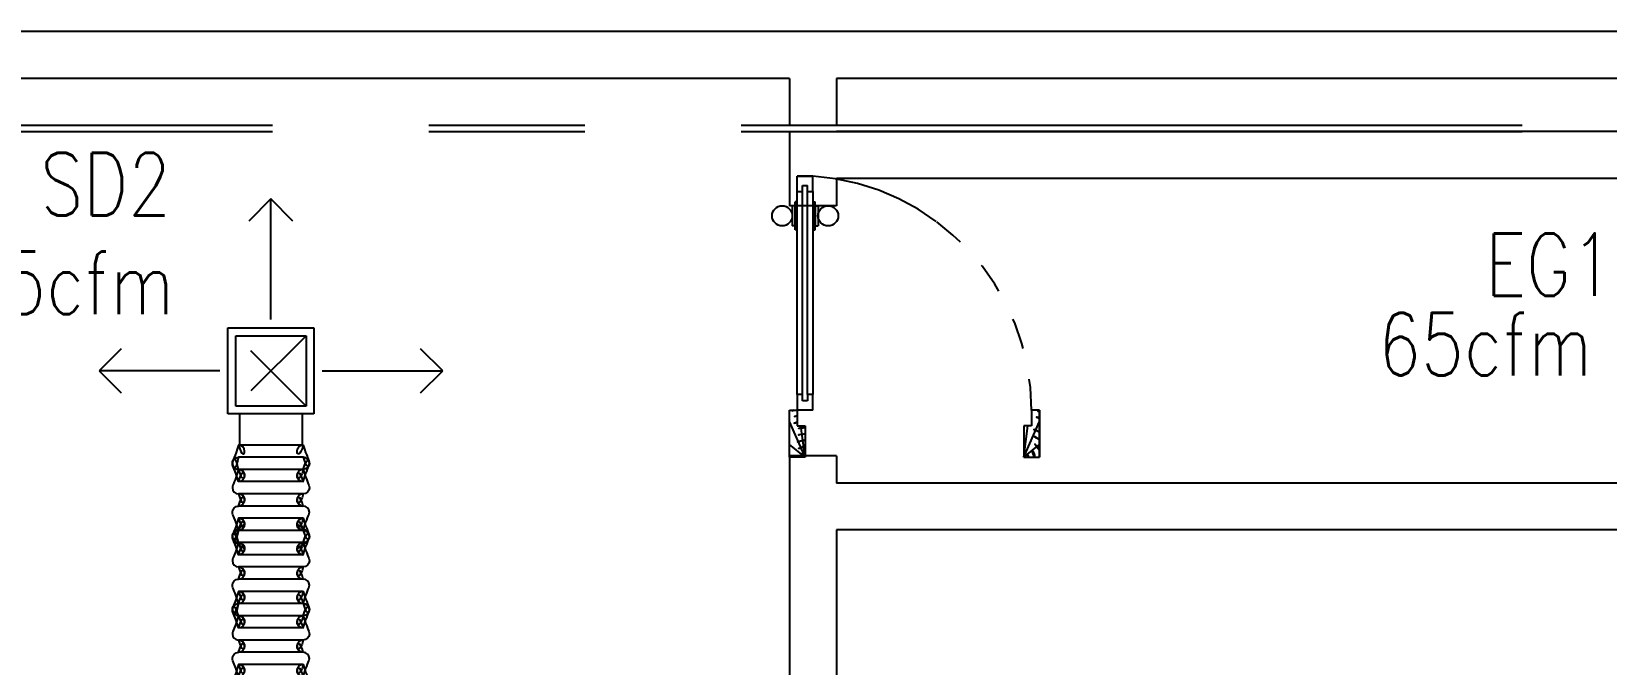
# Model space of a CAD drawing. Extents: x 417866200 to 417866302, y 43498034 to 43498122.
# Drawn here: x 417866218.66 to 417866223.7, y 43498066.33 to 43498068.36 of the extents above; entities that cross this region are included whole.
import ezdxf

# ---------------------------------------------------------------- set-up
doc = ezdxf.new("R2010")
doc.units = 0
doc.header["$MEASUREMENT"] = 0
doc.linetypes.add('CENTERX2', pattern=[4, 2.5, -0.5, 0.5, -0.5])
doc.linetypes.add('HIDDEN', pattern=[0.375, 0.25, -0.125])
for name, color, linetype in [('AXES', 11, 'CENTERX2'), ('DOOR', 9, 'CONTINUOUS'), ('M-AC-FLEX', 7, 'CONTINUOUS'), ('M-EGU.', 2, 'CONTINUOUS'), ('M-TEXT', 2, 'CONTINUOUS'), ('WALL', 9, 'CONTINUOUS')]:
    doc.layers.add(name, color=color, linetype=linetype)
doc.styles.add('ROMANS', font='ROMANS.shx', dxfattribs={"width": 0.6})

# ---------------------------------------------------------------- blocks, each defined once
blk = doc.blocks.new('DOOR80')
at = {"layer": 'DOOR', "color": 7, "linetype": 'ByBlock'}
for p, q in [((-150, 800), (0, 800)), ((-150, 800), (-150, 775)), ((0, 800), (-150, 800)), ((-150, 775), (-100, 775)), ((0, 750), (-113.7099299924448, 800)), ((-100, 775), (-100, 750)), ((0, 750), (-100, 763.3572860434942)), ((0, 750), (-40.1457343158545, 800)), ((0, 750), (0, 800)), ((-100, 750), (0, 750)), ((-849.5832175282412, 75), (-899.5832175282994, 74.99999999947613)), ((-899.5832175282412, 75), (-899.5832175282412, 25)), ((-899.5832175282412, 25), (-899.5832175282412, 75)), ((-849.5832175282412, 58), (-869.5832175282412, 58)), ((-869.5832175282412, 42), (-869.5832175282412, 58)), ((-849.5832175282412, 58), (-849.5832175282412, 75)), ((-727.2256747496431, 82.20000000004075), (-817.2256747496431, 82.20000000004075)), ((-817.2256747496431, 75), (-817.2256747496431, 82.20000000004075)), ((-804.6256747496082, 91.20000000004075), (-739.825674749678, 91.20000000004075)), ((-804.6256747496082, 82.20000000004075), (-804.6256747496082, 91.20000000004075)), ((-804.6256747496082, 82.20000000004075), (-739.825674749678, 82.20000000004075)), ((-739.825674749678, 82.20000000004075), (-739.825674749678, 91.20000000004075)), ((-727.2256747496431, 75), (-727.2256747496431, 82.20000000004075)), ((-150, 75), (-200, 75)), ((-200, 75), (-200, 58)), ((-200, 58), (-180, 58)), ((-180, 58), (-180, 42)), ((-150, 75), (-150, 25)), ((-849.5832175282412, 25), (-899.5832175282412, 25)), ((-849.5832175282412, 41.9999999999709), (-869.5832175282412, 41.9999999999709)), ((-849.5832175282412, 25), (-849.5832175282412, 41.9999999999709)), ((-817.2256747496431, 25), (-817.2256747496431, 17.79999999995925)), ((-727.2256747496431, 17.79999999995925), (-817.2256747496431, 17.79999999995925)), ((-804.6256747496082, 17.79999999995925), (-739.825674749678, 17.79999999995925)), ((-804.6256747496082, 17.79999999995925), (-804.6256747496082, 8.799999999959255)), ((-804.6256747496082, 8.799999999959255), (-739.825674749678, 8.799999999959255)), ((-739.825674749678, 17.79999999995925), (-739.825674749678, 8.799999999959255)), ((-727.2256747496431, 25), (-727.2256747496431, 17.79999999995925)), ((-180, 42), (-200, 42)), ((-200, 42), (-200, 25)), ((-200, 25), (-150, 25)), ((-150, 25), (-100, 25)), ((-150, 0), (-150, 25)), ((0, 0), (-150, 0)), ((0, 50), (-113.7099299924448, 0)), ((-100, 25), (-100, 50)), ((0, 50), (-100, 36.64271395650576)), ((-100, 50), (0, 50)), ((0, 50), (-40.1457343158545, 0)), ((0, 50), (0, 0))]:
    blk.add_line(p, q, dxfattribs=at)
at = {"layer": 'DOOR', "linetype": 'ByBlock'}
for p, q in [((-849.5832175282412, 75), (-200, 75)), ((-200, 58), (-849.5832175282412, 58)), ((-200, 42), (-849.5832175282412, 41.9999999999709)), ((-200, 25), (-849.5832175282412, 25))]:
    blk.add_line(p, q, dxfattribs=at)
at = {"layer": 'DOOR', "color": 7, "linetype": 'ByBlock'}
for centre in [(-772.2256747496431, 123.5309442149592), (-772.2256747496431, -23.53094421501737)]:
    blk.add_circle(centre, 32.39999999998526, dxfattribs=at)
at = {"layer": 'DOOR', "linetype": 'HIDDEN', "ltscale": 0.5}
blk.add_arc((-149.0879642909276, 22.69134564213527), 752.30920719713, 90.06946054625355, 176.0203958608369, dxfattribs=at)
at = {"layer": 'DOOR', "color": 7, "linetype": 'ByBlock'}
for centre, radius, start, end in [((0, 750), 154.4019578127773, 161.1052885484686, 166.2857707766644), ((0, 750), 134.4019578127773, 158.1598493947425, 169.280023644249), ((0, 750), 94.40195781277725, 148.0181880324549, 180), ((0, 750), 74.40195781277725, 137.7764264185456, 180), ((0, 750), 54.40195781277725, 113.2073828925268, 180), ((0, 750), 34.40195781277725, 90, 180), ((0, 750), 14.40195781277725, 90, 180), ((0, 50), 154.4019578127773, 193.7142292233357, 198.8947114515314), ((0, 50), 134.4019578127773, 190.719976355751, 201.8401506052575), ((0, 50), 114.4019578127773, 192.6225741287766, 205.9161581177808), ((0, 50), 94.40195781277725, 180, 211.9818119675451), ((0, 50), 74.40195781277725, 180, 222.2235735814543), ((0, 50), 54.40195781277725, 180, 246.7926171074732), ((0, 50), 34.40195781277725, 180, 270), ((0, 50), 14.40195781277725, 180, 270)]:
    blk.add_arc(centre, radius, start, end, dxfattribs=at)

msp = doc.modelspace()

# ---------------------------------------------------------------- linework, layer by layer
at = {"layer": 'AXES'}
for p, q in [((417866200.9339568, 43498068.05697241), (417866268.6239568, 43498068.05697241)), ((417866200.9339568, 43498068.03697241), (417866268.6239568, 43498068.03697241))]:
    msp.add_line(p, q, dxfattribs=at)
at = {"layer": 'M-AC-FLEX', "color": 11}
for p, q in [((417866219.5325272, 43498066.99460341), (417866219.3250332, 43498066.99460341)), ((417866219.5325272, 43498066.95560338), (417866219.3250332, 43498066.95560338)), ((417866219.5325272, 43498066.91660334), (417866219.3250332, 43498066.91660334)), ((417866219.5325272, 43498066.87760337), (417866219.3250332, 43498066.87760337)), ((417866219.5325272, 43498066.87760337), (417866219.3250332, 43498066.87760337)), ((417866219.5325272, 43498066.83860333), (417866219.3250332, 43498066.83860333)), ((417866219.5325272, 43498066.83860333), (417866219.3250332, 43498066.83860333)), ((417866219.5325272, 43498066.79960336), (417866219.3250332, 43498066.79960336)), ((417866219.5325272, 43498066.76060332), (417866219.3250332, 43498066.76060332)), ((417866219.5325272, 43498066.76055495), (417866219.3250332, 43498066.76055495)), ((417866219.5325272, 43498066.76050659), (417866219.3250332, 43498066.76050659)), ((417866219.5325272, 43498066.72165166), (417866219.3250332, 43498066.72165166)), ((417866219.5325272, 43498066.72160329), (417866219.3250332, 43498066.72160329)), ((417866219.5325272, 43498066.72155492), (417866219.3250332, 43498066.72155492)), ((417866219.5325272, 43498066.68255489), (417866219.3250332, 43498066.68255489)), ((417866219.5325272, 43498066.64355491), (417866219.3250332, 43498066.64355491)), ((417866219.5325272, 43498066.64355491), (417866219.3250332, 43498066.64355491)), ((417866219.5325272, 43498066.60455488), (417866219.3250332, 43498066.60455488)), ((417866219.5325272, 43498066.60455488), (417866219.3250332, 43498066.60455488)), ((417866219.5325272, 43498066.5655549), (417866219.3250332, 43498066.5655549)), ((417866219.5325272, 43498066.52655487), (417866219.3250332, 43498066.52655487)), ((417866219.5325272, 43498066.5265065), (417866219.3250332, 43498066.5265065)), ((417866219.5325272, 43498066.48755483), (417866219.3250332, 43498066.48755483)), ((417866219.5325272, 43498066.48750646), (417866219.3250332, 43498066.48750646)), ((417866219.5325272, 43498066.44850643), (417866219.3250332, 43498066.44850643)), ((417866219.5325272, 43498066.40950646), (417866219.3250332, 43498066.40950646)), ((417866219.5325272, 43498066.40950646), (417866219.3250332, 43498066.40950646)), ((417866219.5325272, 43498066.37050642), (417866219.3250332, 43498066.37050642)), ((417866219.5325272, 43498066.37050642), (417866219.3250332, 43498066.37050642)), ((417866219.5325272, 43498066.33150645), (417866219.3250332, 43498066.33150645))]:
    msp.add_line(p, q, dxfattribs=at)
at = {"layer": 'M-AC-FLEX'}
for points in [[(417866219.324985, 43498066.9556035, -1.000000764127005), (417866219.3250332, 43498066.99460341)], [(417866219.324985, 43498066.99460329, 1.000000764127005), (417866219.3250332, 43498066.95560338)], [(417866219.3250332, 43498067.03360344, -1), (417866219.3250332, 43498066.99460341, 0.9999999999999997), (417866219.3250332, 43498066.95560344)], [(417866219.3250332, 43498066.91660334, 1), (417866219.3250332, 43498066.95560338, -0.9999999999999997), (417866219.3250332, 43498066.99460335)], [(417866219.5325272, 43498067.03360344, 1), (417866219.5325272, 43498066.99460341, -0.9999999999999997), (417866219.5325272, 43498066.95560344)], [(417866219.5325272, 43498066.91660334, -1), (417866219.5325272, 43498066.95560338, 0.9999999999999997), (417866219.5325272, 43498066.99460335)], [(417866219.5325272, 43498066.95560344, 1), (417866219.5325272, 43498066.99460341)], [(417866219.5325272, 43498066.99460335, -1), (417866219.5325272, 43498066.95560338)], [(417866219.3250332, 43498066.95560338, -1), (417866219.3250332, 43498066.91660334, 0.9999999999999997), (417866219.3250332, 43498066.87760337, -1), (417866219.3250332, 43498066.83860333, 0.008922208175201772), (417866219.3243495, 43498066.83860333, 0.008922208175201772)], [(417866219.5325272, 43498066.95560338, 1), (417866219.5325272, 43498066.91660334, -0.9999999999999997), (417866219.5325272, 43498066.87760337, 0.9999999999999997), (417866219.5325272, 43498066.83860333, -0.008922208175201772), (417866219.533211, 43498066.83860333, -0.008922208175201772)], [(417866219.3250332, 43498066.76060332, 1), (417866219.3250332, 43498066.79960336, -0.9999999999999997), (417866219.3250332, 43498066.83860333, 1), (417866219.3250332, 43498066.87760337, -0.008922208175201772), (417866219.3243495, 43498066.87760337, -0.008922208175201772)], [(417866219.5325272, 43498066.76060332, -1), (417866219.5325272, 43498066.79960336, 0.9999999999999997), (417866219.5325272, 43498066.83860333, -0.9999999999999997), (417866219.5325272, 43498066.87760337, 0.008922208175201772), (417866219.533211, 43498066.87760337, 0.008922208175201772)], [(417866219.3250332, 43498066.79960336, -1), (417866219.3250332, 43498066.76060332, 0.9999999999999997), (417866219.3250332, 43498066.72160335)], [(417866219.5325272, 43498066.79960336, 1), (417866219.5325272, 43498066.76060332, -0.9999999999999997), (417866219.5325272, 43498066.72160335)], [(417866219.324985, 43498066.72165178, -1.000000764127005), (417866219.3250332, 43498066.76065169)], [(417866219.324985, 43498066.76065157, 1.000000764127005), (417866219.3250332, 43498066.72165166)], [(417866219.324985, 43498066.72160341, -1.000000764127005), (417866219.3250332, 43498066.76060332)], [(417866219.324985, 43498066.7606032, 1.000000764127005), (417866219.3250332, 43498066.72160329)], [(417866219.324985, 43498066.72155504, -1.000000764127005), (417866219.3250332, 43498066.76055495)], [(417866219.324985, 43498066.76055484, 1.000000764127005), (417866219.3250332, 43498066.72155492)], [(417866219.324985, 43498066.72150667, -1.000000764127005), (417866219.3250332, 43498066.76050659)], [(417866219.324985, 43498066.76050647, 1.000000764127005), (417866219.3250332, 43498066.72150655)], [(417866219.3445327, 43498066.77985394, -0.4119224043313296), (417866219.3250332, 43498066.76050659, 0.9999999999999997), (417866219.3250332, 43498066.72150661)], [(417866219.3250332, 43498066.76065169, 1), (417866219.3250332, 43498066.72165172)], [(417866219.3445327, 43498066.7023043, 0.4119224043313296), (417866219.3250332, 43498066.72165166, -0.9999999999999997), (417866219.3250332, 43498066.76065163)], [(417866219.3250332, 43498066.72160329, -1), (417866219.3250332, 43498066.76060326)], [(417866219.3250332, 43498066.76055495, 1), (417866219.3250332, 43498066.72155498)], [(417866219.3250332, 43498066.68255489, 1), (417866219.3250332, 43498066.72155492, -0.9999999999999997), (417866219.3250332, 43498066.76055489)], [(417866219.3250332, 43498066.72150655, -1), (417866219.3250332, 43498066.76050653)], [(417866219.3250332, 43498066.76050659, 0.4119224043313296), (417866219.3445327, 43498066.77985394, 0.4119224043313296)], [(417866219.5325272, 43498066.68255489, -1), (417866219.5325272, 43498066.72155492, 0.9999999999999997), (417866219.5325272, 43498066.76055489)], [(417866219.5130278, 43498066.77985394, 0.4119224043313296), (417866219.5325272, 43498066.76050659, -0.9999999999999997), (417866219.5325272, 43498066.72150661)], [(417866219.5325272, 43498066.76050659, -0.4119224043313296), (417866219.5130278, 43498066.77985394, -0.4119224043313296)], [(417866219.5130278, 43498066.7023043, -0.4119224043313296), (417866219.5325272, 43498066.72165166, 0.9999999999999997), (417866219.5325272, 43498066.76065163)], [(417866219.5325272, 43498066.76065169, -1), (417866219.5325272, 43498066.72165172)], [(417866219.5325272, 43498066.72165172, 1), (417866219.5325272, 43498066.76065169)], [(417866219.5325272, 43498066.76065163, -1), (417866219.5325272, 43498066.72165166)], [(417866219.5325272, 43498066.72160335, 1), (417866219.5325272, 43498066.76060332)], [(417866219.5325272, 43498066.72160329, 1), (417866219.5325272, 43498066.76060326)], [(417866219.5325272, 43498066.76060326, -1), (417866219.5325272, 43498066.72160329)], [(417866219.5325272, 43498066.76055495, -1), (417866219.5325272, 43498066.72155498)], [(417866219.5325272, 43498066.72155498, 1), (417866219.5325272, 43498066.76055495)], [(417866219.5325272, 43498066.76055489, -1), (417866219.5325272, 43498066.72155492)], [(417866219.5325272, 43498066.72150661, 1), (417866219.5325272, 43498066.76050659)], [(417866219.5325272, 43498066.72150655, 1), (417866219.5325272, 43498066.76050653)], [(417866219.5325272, 43498066.76050653, -1), (417866219.5325272, 43498066.72150655)], [(417866219.3250332, 43498066.72155492, -1), (417866219.3250332, 43498066.68255489, 0.9999999999999997), (417866219.3250332, 43498066.64355491, -1), (417866219.3250332, 43498066.60455488, 0.008922208175201772), (417866219.3243495, 43498066.60455488, 0.008922208175201772)], [(417866219.3250332, 43498066.72165166, -0.4119224043313296), (417866219.3445327, 43498066.7023043, -0.4119224043313296)], [(417866219.5325272, 43498066.72155492, 1), (417866219.5325272, 43498066.68255489, -0.9999999999999997), (417866219.5325272, 43498066.64355491, 0.9999999999999997), (417866219.5325272, 43498066.60455488, -0.008922208175201772), (417866219.533211, 43498066.60455488, -0.008922208175201772)], [(417866219.5325272, 43498066.72165166, 0.4119224043313296), (417866219.5130278, 43498066.7023043, 0.4119224043313296)], [(417866219.3250332, 43498066.52655487, 1), (417866219.3250332, 43498066.5655549, -0.9999999999999997), (417866219.3250332, 43498066.60455488, 1), (417866219.3250332, 43498066.64355491, -0.008922208175201772), (417866219.3243495, 43498066.64355491, -0.008922208175201772)], [(417866219.5325272, 43498066.52655487, -1), (417866219.5325272, 43498066.5655549, 0.9999999999999997), (417866219.5325272, 43498066.60455488, -0.9999999999999997), (417866219.5325272, 43498066.64355491, 0.008922208175201772), (417866219.533211, 43498066.64355491, 0.008922208175201772)], [(417866219.3250332, 43498066.5655549, -1), (417866219.3250332, 43498066.52655487, 0.9999999999999997), (417866219.3250332, 43498066.48755489)], [(417866219.3250332, 43498066.56550653, -1), (417866219.3250332, 43498066.5265065, 0.9999999999999997), (417866219.3250332, 43498066.48750652)], [(417866219.5325272, 43498066.5655549, 1), (417866219.5325272, 43498066.52655487, -0.9999999999999997), (417866219.5325272, 43498066.48755489)], [(417866219.5325272, 43498066.56550653, 1), (417866219.5325272, 43498066.5265065, -0.9999999999999997), (417866219.5325272, 43498066.48750652)], [(417866219.324985, 43498066.48755495, -1.000000764127005), (417866219.3250332, 43498066.52655487)], [(417866219.324985, 43498066.52655475, 1.000000764127005), (417866219.3250332, 43498066.48755483)], [(417866219.324985, 43498066.48750658, -1.000000764127005), (417866219.3250332, 43498066.5265065)], [(417866219.324985, 43498066.52650638, 1.000000764127005), (417866219.3250332, 43498066.48750646)], [(417866219.3250332, 43498066.4485548, 1), (417866219.3250332, 43498066.48755483, -0.9999999999999997), (417866219.3250332, 43498066.52655481)], [(417866219.3250332, 43498066.44850643, 1), (417866219.3250332, 43498066.48750646, -0.9999999999999997), (417866219.3250332, 43498066.52650644)], [(417866219.3250332, 43498066.48750646, -1), (417866219.3250332, 43498066.44850643, 0.9999999999999997), (417866219.3250332, 43498066.40950646, -1), (417866219.3250332, 43498066.37050642, 0.008922208175201772), (417866219.3243495, 43498066.37050642, 0.008922208175201772)], [(417866219.5325272, 43498066.4485548, -1), (417866219.5325272, 43498066.48755483, 0.9999999999999997), (417866219.5325272, 43498066.52655481)], [(417866219.5325272, 43498066.44850643, -1), (417866219.5325272, 43498066.48750646, 0.9999999999999997), (417866219.5325272, 43498066.52650644)], [(417866219.5325272, 43498066.48750646, 1), (417866219.5325272, 43498066.44850643, -0.9999999999999997), (417866219.5325272, 43498066.40950646, 0.9999999999999997), (417866219.5325272, 43498066.37050642, -0.008922208175201772), (417866219.533211, 43498066.37050642, -0.008922208175201772)], [(417866219.5325272, 43498066.48755489, 1), (417866219.5325272, 43498066.52655487)], [(417866219.5325272, 43498066.52655481, -1), (417866219.5325272, 43498066.48755483)], [(417866219.5325272, 43498066.48750652, 1), (417866219.5325272, 43498066.5265065)], [(417866219.5325272, 43498066.52650644, -1), (417866219.5325272, 43498066.48750646)], [(417866219.3250332, 43498066.29250641, 1), (417866219.3250332, 43498066.33150645, -0.9999999999999997), (417866219.3250332, 43498066.37050642, 1), (417866219.3250332, 43498066.40950646, -0.008922208175201772), (417866219.3243495, 43498066.40950646, -0.008922208175201772)], [(417866219.5325272, 43498066.29250641, -1), (417866219.5325272, 43498066.33150645, 0.9999999999999997), (417866219.5325272, 43498066.37050642, -0.9999999999999997), (417866219.5325272, 43498066.40950646, 0.008922208175201772), (417866219.533211, 43498066.40950646, 0.008922208175201772)], [(417866219.3250332, 43498066.33150645, -1), (417866219.3250332, 43498066.29250641, 0.9999999999999997), (417866219.3250332, 43498066.25350644)], [(417866219.5325272, 43498066.33150645, 1), (417866219.5325272, 43498066.29250641, -0.9999999999999997), (417866219.5325272, 43498066.25350644)]]:
    msp.add_lwpolyline(points, format="xyb", dxfattribs=at)
at = {"layer": 'M-EGU.'}
for p, q in [((417866219.4287803, 43498067.82110344), (417866219.3580695, 43498067.75039276)), ((417866219.4287803, 43498067.43492107), (417866219.4287803, 43498067.82110344)), ((417866219.4994909, 43498067.75039276), (417866219.4287803, 43498067.82110344)), ((417866219.2912803, 43498067.40860344), (417866219.5662802, 43498067.40860344)), ((417866219.2912803, 43498067.13360344), (417866219.2912803, 43498067.40860344)), ((417866219.5662802, 43498067.40860344), (417866219.5662802, 43498067.13360344)), ((417866218.9494909, 43498067.34181412), (417866218.8787802, 43498067.27110344)), ((417866219.9787803, 43498067.27110344), (417866219.9080696, 43498067.34181412)), ((417866218.8787802, 43498067.27110344), (417866218.9494909, 43498067.20039276)), ((417866219.2649626, 43498067.27110344), (417866218.8787802, 43498067.27110344)), ((417866219.5925978, 43498067.27110344), (417866219.9787803, 43498067.27110344)), ((417866219.9080696, 43498067.20039276), (417866219.9787803, 43498067.27110344)), ((417866219.5662802, 43498067.13360344), (417866219.2912803, 43498067.13360344)), ((417866219.3287802, 43498067.13360344), (417866219.3287802, 43498067.03360344)), ((417866219.5287802, 43498067.13360344), (417866219.5287802, 43498067.03360344)), ((417866219.5287802, 43498067.03360344), (417866219.3287802, 43498067.03360344))]:
    msp.add_line(p, q, dxfattribs=at)
at = {"layer": 'M-EGU.', "linetype": 'HIDDEN'}
for p, q in [((417866219.3162802, 43498067.15860344), (417866219.3162802, 43498067.38360344)), ((417866219.5412803, 43498067.15860344), (417866219.3162802, 43498067.38360344)), ((417866219.5412803, 43498067.38360344), (417866219.3162802, 43498067.15860344)), ((417866219.3162802, 43498067.38360344), (417866219.5412803, 43498067.38360344)), ((417866219.5412803, 43498067.38360344), (417866219.5412803, 43498067.15860344)), ((417866219.5412803, 43498067.15860344), (417866219.3162802, 43498067.15860344))]:
    msp.add_line(p, q, dxfattribs=at)
at = {"layer": 'WALL'}
for p, q in [((417866224.6139568, 43498068.35697241), (417866217.8639568, 43498068.35697241)), ((417866221.0889568, 43498068.20697241), (417866217.8639568, 43498068.20697241)), ((417866221.0889568, 43498068.20697241), (417866221.0889568, 43498068.05697241)), ((417866221.2389568, 43498068.20697241), (417866221.2389568, 43498068.05697241)), ((417866224.4639568, 43498068.20697241), (417866221.2389568, 43498068.20697241)), ((417866221.0889568, 43498068.05697241), (417866221.2389568, 43498068.05697241)), ((417866221.0889568, 43498068.03697241), (417866221.2389568, 43498068.03697241)), ((417866221.0889568, 43498068.03697241), (417866221.0889568, 43498067.79947241)), ((417866224.4639568, 43498068.03697241), (417866221.2389568, 43498068.03697241)), ((417866221.2389568, 43498067.88697241), (417866221.2389568, 43498067.79947241)), ((417866224.4639568, 43498067.88697241), (417866221.2389568, 43498067.88697241)), ((417866221.0889568, 43498066.99947241), (417866221.0889568, 43498064.65697241)), ((417866221.2389568, 43498066.99947241), (417866221.2389568, 43498066.91197241)), ((417866224.4639568, 43498066.91197241), (417866221.2389568, 43498066.91197241)), ((417866221.2389568, 43498066.76197241), (417866221.2389568, 43498064.41447241)), ((417866224.863884, 43498066.76197241), (417866221.2389568, 43498066.76197241))]:
    msp.add_line(p, q, dxfattribs=at)
at = {"layer": 'WALL', "linetype": 'ByBlock'}
for p, q in [((417866221.2389568, 43498067.79947241), (417866221.0889568, 43498067.79947241)), ((417866221.2389568, 43498066.99947241), (417866221.0889568, 43498066.99947241))]:
    msp.add_line(p, q, dxfattribs=at)

# ---------------------------------------------------------------- block references
at = {"layer": 'DOOR', "color": 7, "linetype": 'ByBlock', "xscale": 0.001000002026557922, "yscale": 0.001000002026557922, "zscale": 0.001, "rotation": 270}
msp.add_blockref('DOOR80', (417866221.0889568, 43498066.99491996), dxfattribs=at)

# ---------------------------------------------------------------- texts
at = {"layer": 'M-TEXT', "style": 'ROMANS', "width": 0.8}
for s, p in [('SD2', (417866218.6907847, 43498067.76836909)), ('EG1', (417866223.3161055, 43498067.51085619)), ('125cfm', (417866218.2974289, 43498067.45261143)), ('65cfm', (417866222.9732484, 43498067.25625796))]:
    msp.add_text(s, height=0.2, dxfattribs=at).set_placement(p)

doc.saveas('drawing.dxf')
